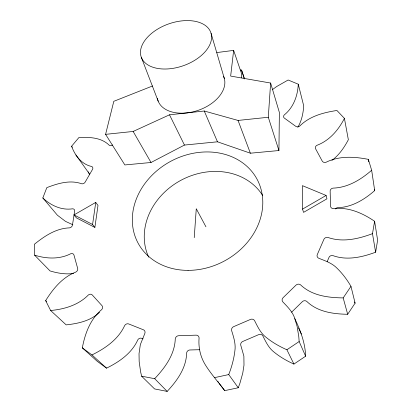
<?xml version="1.0" encoding="UTF-8"?>
<svg xmlns="http://www.w3.org/2000/svg" width="412" height="412" viewBox="0 0 412 412"><rect width="100%" height="100%" fill="white"/><g stroke="black" fill="none" stroke-linecap="round" stroke-linejoin="round"><path stroke-width="0.62" d="M152.528 85.984L113.8 101.316L105.59 134.348L124.857 164.939L151.029 162.493L184.458 145.06L217.479 141.805L250.378 153.202L278.934 150.535L279.367 112.43L270.627 83.049L230.653 76.081L233.645 50.398L216.841 52.566M241.54 77.796L241.7 74.021L233.645 50.398M278.934 150.535L268.294 117.26L270.627 83.049M194.232 237.657L196.272 208.75L205.943 226.796M272.461 89.615L276.576 86.582L288.148 80L298.273 84.213C297.711 95.78 293.54 107.46 284.275 114.917A2.987 2.364 -17.2 0 0 284.594 118.27L295.558 126.185A3.023 2.415 -16.2 0 0 299.766 126.046C309.613 116.122 323.544 112.528 336.923 110.478L344.422 118.383L348.356 139.74C344.216 147.532 339.076 155.092 331.912 160.402M94.878 227.424L97.999 205.433L95.749 202.4L74.016 214.91L76.405 217.871L94.878 227.424L92.576 224.483L74.016 214.91M92.576 224.483L95.749 202.4M327.174 261.656L328.879 257.654A3.193 2.843 -9.9 0 1 332.824 255.589C346.935 260.708 362.055 257.248 375.62 252.211L377.624 240.206L374.606 221.28C362.601 213.107 348.459 206.798 333.591 208.688A3.265 2.791 -11.3 0 1 330.537 205.876L330.156 191.312A3.234 2.729 -11.7 0 1 332.999 188.124C347.8 187.676 360.809 179.72 371.66 170.274L368.354 159.372C354.356 156.575 339.261 155.71 326.088 162.235A3.147 2.596 -13.2 0 1 322.122 160.886L315.659 148.892A3.111 2.534 -14.1 0 1 316.921 145.328C329.482 140.605 338.448 130.027 344.422 118.383M375.62 252.211L372.489 233.666L374.606 221.28M143.052 338.875L141.903 338.412A3.152 2.76 -46.5 0 0 137.824 339.812C131.819 353.249 119.315 361.865 106.538 368.148L97.186 361.257L82.328 347.867C85.006 333.653 90.223 319.218 101.646 309.649A3.214 2.699 -44.4 0 0 101.841 305.493L92.412 295.121A3.178 2.637 -43.7 0 0 88.374 294.977C78.429 305.101 64.39 309.247 50.624 310.514L45.65 300.626C53.081 288.781 62.403 277.261 75.849 272.054A3.09 2.508 -41.9 0 0 77.621 268.243L74.016 255.249A3.049 2.451 -40.9 0 0 70.802 253.71C59.519 259.498 46.381 258.896 34.593 255.146L34.376 244.27C44.517 236.086 56.058 228.3 69.556 227.867A2.966 2.343 -38.6 0 0 72.481 224.88L74.618 211.356A2.93 2.297 -37.6 0 0 72.6 208.807C61.46 210.511 50.779 205.464 42.833 197.971L46.824 187.625C57.819 183.422 70.081 179.601 81.71 183.783A2.869 2.22 -35.1 0 0 85.279 181.903L92.386 169.631A2.843 2.194 -34 0 0 91.737 166.505C81.535 164.342 74.953 155.515 71.6 146.219L78.924 137.536C89.445 137.062 101.29 137.351 109.283 145.287A2.802 2.148 -31.5 0 0 112.656 144.957M219.318 383.531L224.7 390.643L238.265 387.754L239.918 383.273L242.761 373.123L243.992 365.156L243.878 356.133L240.793 345.323A3.239 3.033 -35.2 0 1 242.977 341.373L258.561 334.693A3.239 3.044 -29.7 0 1 262.83 335.883C265.858 341.862 268.717 348.114 274.232 352.245C280.217 357.075 286.912 360.953 293.926 364.079L305.632 356.205C305.22 342.944 300.441 330.47 294.801 318.631C292.736 311.838 287.612 306.935 282.869 301.929A3.378 3.111 -19.3 0 1 283.296 297.49L295.754 285.367A3.373 3.08 -16 0 1 300.472 284.78C311.982 295.78 327.983 297.68 343.181 297.912L350.967 286.35C347.151 279.779 342.563 273.64 337.124 268.32C332.165 263.144 325.367 260.894 318.888 258.314A3.348 2.982 -12 0 1 317.384 254.364L323.781 239.604A3.327 2.925 -11.3 0 1 327.89 237.441C342.64 242.632 358.363 238.934 372.489 233.666M238.265 387.754L228.737 374.575C231.678 367.03 233.862 359.176 234.845 351.132C235.983 344.056 233.681 337.299 231.642 330.63A3.384 3.126 -34.3 0 1 233.939 326.531L250.202 319.542A3.384 3.136 -29.5 0 1 254.637 320.747C257.757 326.917 260.708 333.375 266.43 337.608C272.651 342.588 279.614 346.564 286.901 349.762L293.926 364.079M297.83 127.236C301.692 120.829 303.206 113.29 303.726 105.905L298.273 84.213M291.608 312.188L302.14 301.862A3.234 2.987 -14.5 0 1 306.667 301.321C317.544 311.915 333.184 314.032 347.677 314.274L355.108 303.134L350.967 286.35M82.328 347.867L91.953 354.933C105.266 348.377 118.306 339.447 124.687 325.511A3.286 2.838 -45.3 0 1 128.935 324.043L143.191 329.703A3.317 2.894 -45.2 0 1 144.808 333.545L140.343 344.602L139.024 353.676L139.168 361.633L140.6 371.737L141.62 376.192L154.572 388.928L167.169 391.4C177.078 380.745 186.327 368.024 186.657 352.857A3.219 2.93 -45.1 0 1 190.159 349.968L199.506 349.711M141.62 376.192L154.696 378.69C165.042 367.638 174.791 354.495 175.28 338.716A3.358 3.018 -43.6 0 1 178.942 335.708L195.782 335.162A3.368 3.059 -41.7 0 1 199.084 337.969C198.254 347.687 200.469 357.256 205.722 365.485C211.377 374.369 218.401 382.228 224.7 390.643M371.66 170.274L374.693 190.581C364.306 199.686 351.797 207.349 337.572 207.679A3.105 2.663 -10.6 0 0 335.342 208.961M99.586 312.296C90.697 320.886 78.059 323.595 66.177 324.877L50.624 310.514M286.901 349.762L299.153 341.538L298.803 336.774L297.114 326.371L294.801 318.631M302.547 209.105L326.103 195.453L326.948 198.816L303.556 212.376L302.547 209.105L302.403 185.647L326.103 195.453M105.59 134.348L133.153 131.454L169.507 114.809L204.249 111.008L238.054 120.438L268.294 117.26M214.58 377.634L228.737 374.575M73.609 273.439C65.699 274.608 57.629 273.207 50.037 270.926L34.593 255.146M240.289 70.004L241.535 70.055L244.352 78.96M72.836 224.746L65.508 221.383L57.376 215.188L42.833 197.971M91.953 354.933L106.538 368.148M45.65 300.626L46.566 301.486M154.696 378.69L167.169 391.4M75.926 155L89.723 174.312M71.6 146.219L72.327 147.249M217.897 381.461L218.607 382.496M298.54 328.045L301.368 334.05M354.454 302.037L355.108 303.134M133.153 131.454L151.029 162.493M88.153 171.789L89.018 173.39M169.507 114.809L184.458 145.06M299.153 341.538L305.632 356.205M204.249 111.008L217.479 141.805M141.429 57.598L158.208 101.234M238.054 120.438L250.378 153.202M241.535 70.055L244.368 78.393M374.338 189.396L374.693 190.581M211.093 33.408A36.889 22.15 -19.4 0 1 163.605 69.01A36.889 22.15 -19.4 0 1 153.372 31.976A36.889 22.15 -19.4 0 1 211.093 33.408L224.319 78.481M343.181 297.912L347.677 314.274M368.354 159.372L368.735 161.865M223.51 76.272A34.979 22.413 -19.2 0 1 197.755 110.488A34.979 22.413 -19.2 0 1 157.405 98.416M148.665 257.145A64.911 55.363 -28.2 0 1 180.703 180.415A64.911 55.363 -28.2 0 1 262.624 195.396M188.047 270.37A67.522 56.604 -28.2 0 0 258.206 181.527A67.522 56.604 -28.2 0 0 146.415 181.558A67.522 56.604 -28.2 0 0 188.047 270.37"/></g></svg>
